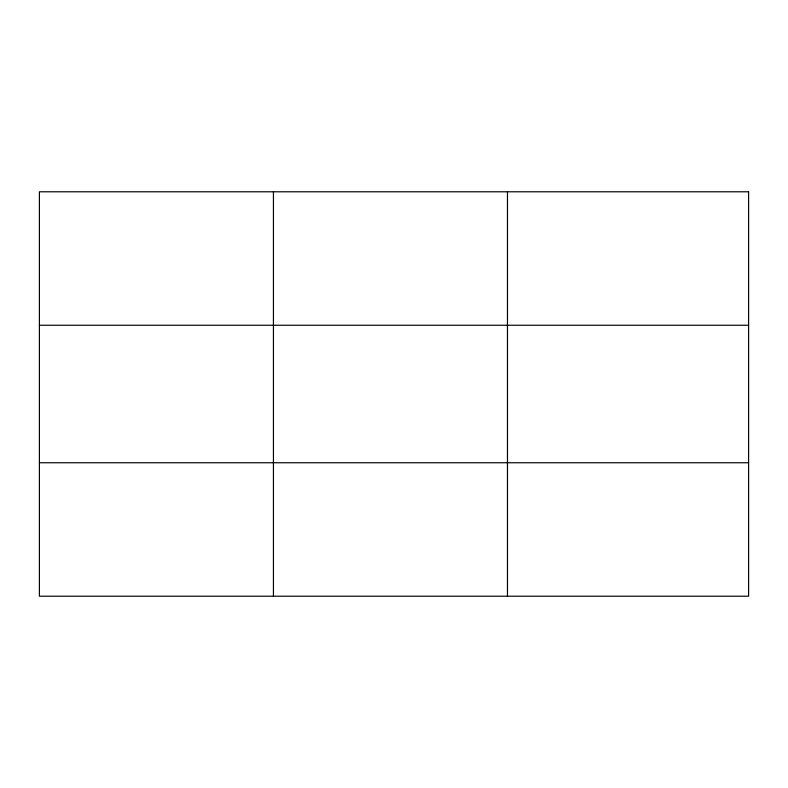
<?xml version="1.0" encoding="UTF-8"?>
<svg xmlns="http://www.w3.org/2000/svg" width="788" height="788" viewBox="0 0 788 788"><rect width="100%" height="100%" fill="white"/><g stroke="black" fill="none" stroke-linecap="round" stroke-linejoin="round"><path stroke-width="1.18" d="M273.436 596.211L273.436 191.789M507.472 596.211L507.472 191.789M39.4 325.247L748.6 325.247M39.4 462.753L748.6 462.753M748.6 191.789L748.6 596.211L39.4 596.211L39.4 191.789L748.6 191.789"/></g></svg>
